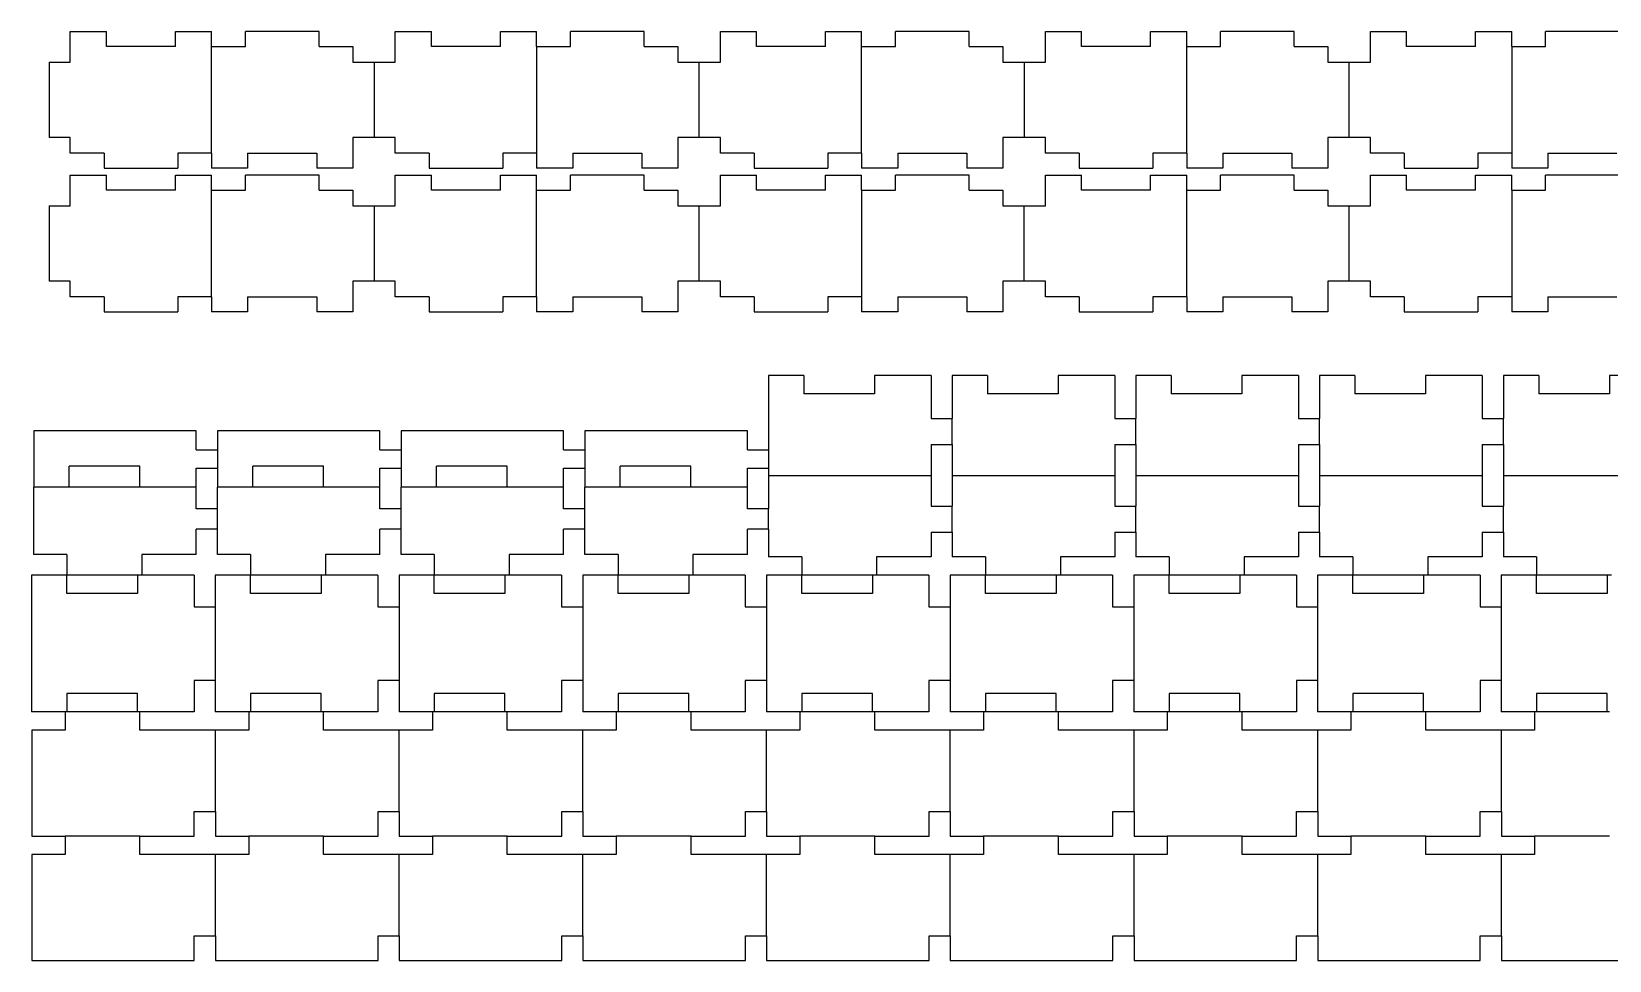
# Model space of a CAD drawing. Extents: x -371 to 97, y -273 to 225.
# Drawn here: x -370.6 to -147.3, y -272.8 to -141.4 of the extents above; entities that cross this region are included whole.
import ezdxf

# ---------------------------------------------------------------- set-up
doc = ezdxf.new("R2010")
doc.units = 0
doc.layers.get('0').update_dxf_attribs({"linetype": 'CONTINUOUS'})

msp = doc.modelspace()

# ---------------------------------------------------------------- linework, layer by layer
for p, q in [((-365.13, -141.39), (-360.03, -141.39)), ((-365.13, -145.73), (-365.13, -141.39)), ((-360.03, -143.48), (-360.03, -141.39)), ((-350.23, -143.48), (-350.23, -141.39)), ((-350.23, -141.39), (-345.13, -141.39)), ((-345.13, -143.48), (-345.13, -141.39)), ((-329.93, -141.39), (-340.33, -141.39)), ((-340.33, -143.48), (-340.33, -141.39)), ((-329.93, -143.48), (-329.93, -141.39)), ((-319.13, -141.39), (-314.03, -141.39)), ((-319.13, -145.73), (-319.13, -141.39)), ((-314.03, -143.48), (-314.03, -141.39)), ((-304.23, -143.48), (-304.23, -141.39)), ((-304.23, -141.39), (-299.13, -141.39)), ((-299.13, -143.48), (-299.13, -141.39)), ((-283.93, -141.39), (-294.33, -141.39)), ((-294.33, -143.48), (-294.33, -141.39)), ((-283.93, -143.48), (-283.93, -141.39)), ((-273.13, -141.39), (-268.03, -141.39)), ((-273.13, -145.73), (-273.13, -141.39)), ((-268.03, -143.48), (-268.03, -141.39)), ((-258.23, -143.48), (-258.23, -141.39)), ((-258.23, -141.39), (-253.13, -141.39)), ((-253.13, -143.48), (-253.13, -141.39)), ((-237.93, -141.39), (-248.33, -141.39)), ((-248.33, -143.48), (-248.33, -141.39)), ((-237.93, -143.48), (-237.93, -141.39)), ((-227.13, -141.39), (-222.03, -141.39)), ((-227.13, -145.73), (-227.13, -141.39)), ((-222.03, -143.48), (-222.03, -141.39)), ((-212.23, -143.48), (-212.23, -141.39)), ((-212.23, -141.39), (-207.13, -141.39)), ((-207.13, -143.48), (-207.13, -141.39)), ((-191.93, -141.39), (-202.33, -141.39)), ((-202.33, -143.48), (-202.33, -141.39)), ((-191.93, -143.48), (-191.93, -141.39)), ((-181.13, -141.39), (-176.03, -141.39)), ((-181.13, -145.73), (-181.13, -141.39)), ((-176.03, -143.48), (-176.03, -141.39)), ((-166.23, -143.48), (-166.23, -141.39)), ((-166.23, -141.39), (-161.13, -141.39)), ((-161.13, -143.48), (-161.13, -141.39)), ((-145.93, -141.39), (-156.33, -141.39)), ((-156.33, -143.48), (-156.33, -141.39)), ((-350.23, -143.48), (-360.03, -143.48)), ((-345.13, -143.48), (-340.33, -143.48)), ((-345.13, -158.61), (-345.13, -143.48)), ((-329.93, -143.48), (-325.13, -143.48)), ((-325.13, -143.48), (-325.13, -145.73)), ((-304.23, -143.48), (-314.03, -143.48)), ((-299.13, -143.48), (-294.33, -143.48)), ((-299.13, -143.48), (-299.13, -158.61)), ((-283.93, -143.48), (-279.13, -143.48)), ((-279.13, -143.48), (-279.13, -145.73)), ((-258.23, -143.48), (-268.03, -143.48)), ((-253.13, -143.48), (-248.33, -143.48)), ((-253.13, -158.61), (-253.13, -143.48)), ((-237.93, -143.48), (-233.13, -143.48)), ((-233.13, -143.48), (-233.13, -145.73)), ((-212.23, -143.48), (-222.03, -143.48)), ((-207.13, -143.48), (-202.33, -143.48)), ((-207.13, -158.61), (-207.13, -143.48)), ((-191.93, -143.48), (-187.13, -143.48)), ((-187.13, -143.48), (-187.13, -145.73)), ((-166.23, -143.48), (-176.03, -143.48)), ((-161.13, -143.48), (-156.33, -143.48)), ((-161.13, -143.48), (-161.13, -158.61)), ((-368.13, -145.73), (-368.13, -156.36)), ((-368.13, -145.73), (-365.13, -145.73)), ((-325.13, -145.73), (-322.13, -145.73)), ((-322.13, -145.73), (-322.13, -156.36)), ((-322.13, -145.73), (-319.13, -145.73)), ((-279.13, -145.73), (-276.13, -145.73)), ((-276.13, -156.36), (-276.13, -145.73)), ((-276.13, -145.73), (-273.13, -145.73)), ((-233.13, -145.73), (-230.13, -145.73)), ((-230.13, -145.73), (-230.13, -156.36)), ((-230.13, -145.73), (-227.13, -145.73)), ((-187.13, -145.73), (-184.13, -145.73)), ((-184.13, -156.36), (-184.13, -145.73)), ((-184.13, -145.73), (-181.13, -145.73)), ((-365.13, -156.36), (-368.13, -156.36)), ((-365.13, -158.61), (-365.13, -156.36)), ((-325.13, -156.36), (-325.13, -160.71)), ((-322.13, -156.36), (-325.13, -156.36)), ((-319.13, -156.36), (-322.13, -156.36)), ((-319.13, -158.61), (-319.13, -156.36)), ((-279.13, -156.36), (-279.13, -160.71)), ((-276.13, -156.36), (-279.13, -156.36)), ((-273.13, -156.36), (-276.13, -156.36)), ((-273.13, -158.61), (-273.13, -156.36)), ((-233.13, -156.36), (-233.13, -160.71)), ((-230.13, -156.36), (-233.13, -156.36)), ((-227.13, -156.36), (-230.13, -156.36)), ((-227.13, -158.61), (-227.13, -156.36)), ((-187.13, -156.36), (-187.13, -160.71)), ((-184.13, -156.36), (-187.13, -156.36)), ((-181.13, -156.36), (-184.13, -156.36)), ((-181.13, -158.61), (-181.13, -156.36)), ((-360.33, -158.61), (-365.13, -158.61)), ((-360.33, -158.61), (-360.33, -160.71)), ((-360.33, -160.71), (-349.93, -160.71)), ((-345.13, -158.61), (-349.93, -158.61)), ((-349.93, -158.61), (-349.93, -160.71)), ((-345.13, -158.61), (-345.13, -160.71)), ((-340.03, -160.71), (-345.13, -160.71)), ((-340.03, -158.61), (-340.03, -160.71)), ((-340.03, -158.61), (-330.23, -158.61)), ((-330.23, -158.61), (-330.23, -160.71)), ((-325.13, -160.71), (-330.23, -160.71)), ((-314.33, -158.61), (-319.13, -158.61)), ((-314.33, -158.61), (-314.33, -160.71)), ((-314.33, -160.71), (-303.93, -160.71)), ((-299.13, -158.61), (-303.93, -158.61)), ((-303.93, -158.61), (-303.93, -160.71)), ((-299.13, -158.61), (-299.13, -160.71)), ((-294.03, -160.71), (-299.13, -160.71)), ((-294.03, -158.61), (-294.03, -160.71)), ((-294.03, -158.61), (-284.23, -158.61)), ((-284.23, -158.61), (-284.23, -160.71)), ((-279.13, -160.71), (-284.23, -160.71)), ((-268.33, -158.61), (-273.13, -158.61)), ((-268.33, -158.61), (-268.33, -160.71)), ((-268.33, -160.71), (-257.93, -160.71)), ((-253.13, -158.61), (-257.93, -158.61)), ((-257.93, -158.61), (-257.93, -160.71)), ((-253.13, -158.61), (-253.13, -160.71)), ((-248.03, -160.71), (-253.13, -160.71)), ((-248.03, -158.61), (-248.03, -160.71)), ((-248.03, -158.61), (-238.23, -158.61)), ((-238.23, -158.61), (-238.23, -160.71)), ((-233.13, -160.71), (-238.23, -160.71)), ((-222.33, -158.61), (-227.13, -158.61)), ((-222.33, -158.61), (-222.33, -160.71)), ((-222.33, -160.71), (-211.93, -160.71)), ((-207.13, -158.61), (-211.93, -158.61)), ((-211.93, -158.61), (-211.93, -160.71)), ((-207.13, -158.61), (-207.13, -160.71)), ((-202.03, -160.71), (-207.13, -160.71)), ((-202.03, -158.61), (-202.03, -160.71)), ((-202.03, -158.61), (-192.23, -158.61)), ((-192.23, -158.61), (-192.23, -160.71)), ((-187.13, -160.71), (-192.23, -160.71)), ((-176.33, -158.61), (-181.13, -158.61)), ((-176.33, -158.61), (-176.33, -160.71)), ((-176.33, -160.71), (-165.93, -160.71)), ((-161.13, -158.61), (-165.93, -158.61)), ((-165.93, -158.61), (-165.93, -160.71)), ((-161.13, -158.61), (-161.13, -160.71)), ((-156.03, -160.71), (-161.13, -160.71)), ((-156.03, -158.61), (-156.03, -160.71)), ((-156.03, -158.61), (-146.23, -158.61)), ((-365.13, -161.71), (-360.03, -161.71)), ((-365.13, -166.05), (-365.13, -161.71)), ((-360.03, -163.8), (-360.03, -161.71)), ((-350.23, -163.8), (-350.23, -161.71)), ((-350.23, -161.71), (-345.13, -161.71)), ((-345.13, -163.8), (-345.13, -161.71)), ((-329.93, -161.71), (-340.33, -161.71)), ((-340.33, -163.8), (-340.33, -161.71)), ((-329.93, -163.8), (-329.93, -161.71)), ((-319.13, -161.71), (-314.03, -161.71)), ((-319.13, -166.05), (-319.13, -161.71)), ((-314.03, -163.8), (-314.03, -161.71)), ((-304.23, -163.8), (-304.23, -161.71)), ((-304.23, -161.71), (-299.13, -161.71)), ((-299.13, -163.8), (-299.13, -161.71)), ((-283.93, -161.71), (-294.33, -161.71)), ((-294.33, -163.8), (-294.33, -161.71)), ((-283.93, -163.8), (-283.93, -161.71)), ((-273.13, -161.71), (-268.03, -161.71)), ((-273.13, -166.05), (-273.13, -161.71)), ((-268.03, -163.8), (-268.03, -161.71)), ((-258.23, -163.8), (-258.23, -161.71)), ((-258.23, -161.71), (-253.13, -161.71)), ((-253.13, -163.8), (-253.13, -161.71)), ((-237.93, -161.71), (-248.33, -161.71)), ((-248.33, -163.8), (-248.33, -161.71)), ((-237.93, -163.8), (-237.93, -161.71)), ((-227.13, -161.71), (-222.03, -161.71)), ((-227.13, -166.05), (-227.13, -161.71)), ((-222.03, -163.8), (-222.03, -161.71)), ((-212.23, -163.8), (-212.23, -161.71)), ((-212.23, -161.71), (-207.13, -161.71)), ((-207.13, -163.8), (-207.13, -161.71)), ((-191.93, -161.71), (-202.33, -161.71)), ((-202.33, -163.8), (-202.33, -161.71)), ((-191.93, -163.8), (-191.93, -161.71)), ((-181.13, -161.71), (-176.03, -161.71)), ((-181.13, -166.05), (-181.13, -161.71)), ((-176.03, -163.8), (-176.03, -161.71)), ((-166.23, -163.8), (-166.23, -161.71)), ((-166.23, -161.71), (-161.13, -161.71)), ((-161.13, -163.8), (-161.13, -161.71)), ((-145.93, -161.71), (-156.33, -161.71)), ((-156.33, -163.8), (-156.33, -161.71)), ((-350.23, -163.8), (-360.03, -163.8)), ((-345.13, -163.8), (-340.33, -163.8)), ((-345.13, -178.93), (-345.13, -163.8)), ((-329.93, -163.8), (-325.13, -163.8)), ((-325.13, -163.8), (-325.13, -166.05)), ((-304.23, -163.8), (-314.03, -163.8)), ((-299.13, -163.8), (-294.33, -163.8)), ((-299.13, -178.93), (-299.13, -163.8)), ((-283.93, -163.8), (-279.13, -163.8)), ((-279.13, -163.8), (-279.13, -166.05)), ((-258.23, -163.8), (-268.03, -163.8)), ((-253.13, -163.8), (-248.33, -163.8)), ((-253.13, -163.8), (-253.13, -178.93)), ((-237.93, -163.8), (-233.13, -163.8)), ((-233.13, -163.8), (-233.13, -166.05)), ((-212.23, -163.8), (-222.03, -163.8)), ((-207.13, -163.8), (-202.33, -163.8)), ((-207.13, -178.93), (-207.13, -163.8)), ((-191.93, -163.8), (-187.13, -163.8)), ((-187.13, -163.8), (-187.13, -166.05)), ((-166.23, -163.8), (-176.03, -163.8)), ((-161.13, -163.8), (-156.33, -163.8)), ((-161.13, -163.8), (-161.13, -178.93)), ((-368.13, -166.05), (-368.13, -176.68)), ((-368.13, -166.05), (-365.13, -166.05)), ((-325.13, -166.05), (-322.13, -166.05)), ((-322.13, -166.05), (-322.13, -176.68)), ((-322.13, -166.05), (-319.13, -166.05)), ((-279.13, -166.05), (-276.13, -166.05)), ((-276.13, -176.68), (-276.13, -166.05)), ((-276.13, -166.05), (-273.13, -166.05)), ((-233.13, -166.05), (-230.13, -166.05)), ((-230.13, -176.68), (-230.13, -166.05)), ((-230.13, -166.05), (-227.13, -166.05)), ((-187.13, -166.05), (-184.13, -166.05)), ((-184.13, -176.68), (-184.13, -166.05)), ((-184.13, -166.05), (-181.13, -166.05)), ((-365.13, -176.68), (-368.13, -176.68)), ((-365.13, -178.93), (-365.13, -176.68)), ((-325.13, -176.68), (-325.13, -181.03)), ((-322.13, -176.68), (-325.13, -176.68)), ((-319.13, -176.68), (-322.13, -176.68)), ((-319.13, -178.93), (-319.13, -176.68)), ((-279.13, -176.68), (-279.13, -181.03)), ((-276.13, -176.68), (-279.13, -176.68)), ((-273.13, -176.68), (-276.13, -176.68)), ((-273.13, -178.93), (-273.13, -176.68)), ((-233.13, -176.68), (-233.13, -181.03)), ((-230.13, -176.68), (-233.13, -176.68)), ((-227.13, -176.68), (-230.13, -176.68)), ((-227.13, -178.93), (-227.13, -176.68)), ((-187.13, -176.68), (-187.13, -181.03)), ((-184.13, -176.68), (-187.13, -176.68)), ((-181.13, -176.68), (-184.13, -176.68)), ((-181.13, -178.93), (-181.13, -176.68)), ((-360.33, -178.93), (-365.13, -178.93)), ((-360.33, -178.93), (-360.33, -181.03)), ((-345.13, -178.93), (-349.93, -178.93)), ((-349.93, -178.93), (-349.93, -181.03)), ((-345.13, -178.93), (-345.13, -181.03)), ((-340.03, -178.93), (-340.03, -181.03)), ((-340.03, -178.93), (-330.23, -178.93)), ((-330.23, -178.93), (-330.23, -181.03)), ((-314.33, -178.93), (-319.13, -178.93)), ((-314.33, -178.93), (-314.33, -181.03)), ((-299.13, -178.93), (-303.93, -178.93)), ((-303.93, -178.93), (-303.93, -181.03)), ((-299.13, -178.93), (-299.13, -181.03)), ((-294.03, -178.93), (-294.03, -181.03)), ((-294.03, -178.93), (-284.23, -178.93)), ((-284.23, -178.93), (-284.23, -181.03)), ((-268.33, -178.93), (-273.13, -178.93)), ((-268.33, -178.93), (-268.33, -181.03)), ((-253.13, -178.93), (-257.93, -178.93)), ((-257.93, -178.93), (-257.93, -181.03)), ((-253.13, -178.93), (-253.13, -181.03)), ((-248.03, -178.93), (-248.03, -181.03)), ((-248.03, -178.93), (-238.23, -178.93)), ((-238.23, -178.93), (-238.23, -181.03)), ((-222.33, -178.93), (-227.13, -178.93)), ((-222.33, -178.93), (-222.33, -181.03)), ((-207.13, -178.93), (-211.93, -178.93)), ((-211.93, -178.93), (-211.93, -181.03)), ((-207.13, -178.93), (-207.13, -181.03)), ((-202.03, -178.93), (-202.03, -181.03)), ((-202.03, -178.93), (-192.23, -178.93)), ((-192.23, -178.93), (-192.23, -181.03)), ((-176.33, -178.93), (-181.13, -178.93)), ((-176.33, -178.93), (-176.33, -181.03)), ((-161.13, -178.93), (-165.93, -178.93)), ((-165.93, -178.93), (-165.93, -181.03)), ((-161.13, -178.93), (-161.13, -181.03)), ((-156.03, -178.93), (-156.03, -181.03)), ((-156.03, -178.93), (-146.23, -178.93)), ((-360.33, -181.03), (-349.93, -181.03)), ((-340.03, -181.03), (-345.13, -181.03)), ((-325.13, -181.03), (-330.23, -181.03)), ((-314.33, -181.03), (-303.93, -181.03)), ((-294.03, -181.03), (-299.13, -181.03)), ((-279.13, -181.03), (-284.23, -181.03)), ((-268.33, -181.03), (-257.93, -181.03)), ((-248.03, -181.03), (-253.13, -181.03)), ((-233.13, -181.03), (-238.23, -181.03)), ((-222.33, -181.03), (-211.93, -181.03)), ((-202.03, -181.03), (-207.13, -181.03)), ((-187.13, -181.03), (-192.23, -181.03)), ((-176.33, -181.03), (-165.93, -181.03)), ((-156.03, -181.03), (-161.13, -181.03)), ((-261.31, -190.05), (-266.31, -190.05)), ((-266.31, -190.05), (-266.31, -200.56)), ((-261.31, -190.05), (-261.31, -192.65)), ((-243.31, -190.05), (-251.31, -190.05)), ((-251.31, -190.05), (-251.31, -192.65)), ((-243.31, -190.05), (-243.31, -196.13)), ((-235.31, -190.05), (-240.31, -190.05)), ((-240.31, -190.05), (-240.31, -196.13)), ((-235.31, -190.05), (-235.31, -192.65)), ((-217.31, -190.05), (-225.31, -190.05)), ((-225.31, -190.05), (-225.31, -192.65)), ((-217.31, -190.05), (-217.31, -196.13)), ((-209.31, -190.05), (-214.31, -190.05)), ((-214.31, -190.05), (-214.31, -196.13)), ((-209.31, -190.05), (-209.31, -192.65)), ((-191.31, -190.05), (-199.31, -190.05)), ((-199.31, -190.05), (-199.31, -192.65)), ((-191.31, -190.05), (-191.31, -196.13)), ((-183.31, -190.05), (-188.31, -190.05)), ((-188.31, -190.05), (-188.31, -196.13)), ((-183.31, -190.05), (-183.31, -192.65)), ((-165.31, -190.05), (-173.31, -190.05)), ((-173.31, -190.05), (-173.31, -192.65)), ((-165.31, -190.05), (-165.31, -196.13)), ((-157.31, -190.05), (-162.31, -190.05)), ((-162.31, -190.05), (-162.31, -196.13)), ((-157.31, -190.05), (-157.31, -192.65)), ((-139.31, -190.05), (-147.31, -190.05)), ((-147.31, -190.05), (-147.31, -192.65)), ((-251.31, -192.65), (-261.31, -192.65)), ((-225.31, -192.65), (-235.31, -192.65)), ((-199.31, -192.65), (-209.31, -192.65)), ((-173.31, -192.65), (-183.31, -192.65)), ((-147.31, -192.65), (-157.31, -192.65)), ((-243.31, -196.13), (-240.31, -196.13)), ((-240.31, -199.82), (-240.31, -196.13)), ((-217.31, -196.13), (-214.31, -196.13)), ((-214.31, -199.82), (-214.31, -196.13)), ((-191.31, -196.13), (-188.31, -196.13)), ((-188.31, -199.82), (-188.31, -196.13)), ((-165.31, -196.13), (-162.31, -196.13)), ((-162.31, -199.82), (-162.31, -196.13)), ((-347.31, -197.88), (-370.31, -197.88)), ((-370.31, -197.88), (-370.31, -205.83)), ((-347.31, -200.56), (-347.31, -197.88)), ((-321.31, -197.88), (-344.31, -197.88)), ((-344.31, -197.88), (-344.31, -200.56)), ((-321.31, -200.56), (-321.31, -197.88)), ((-295.31, -197.88), (-318.31, -197.88)), ((-318.31, -197.88), (-318.31, -200.56)), ((-295.31, -200.56), (-295.31, -197.88)), ((-269.31, -197.88), (-292.31, -197.88)), ((-292.31, -197.88), (-292.31, -200.56)), ((-269.31, -200.56), (-269.31, -197.88)), ((-347.31, -200.56), (-344.31, -200.56)), ((-344.31, -200.56), (-344.31, -203.15)), ((-321.31, -200.56), (-318.31, -200.56)), ((-318.31, -200.56), (-318.31, -203.15)), ((-295.31, -200.56), (-292.31, -200.56)), ((-292.31, -200.56), (-292.31, -203.15)), ((-269.31, -200.56), (-266.31, -200.56)), ((-266.31, -200.56), (-266.31, -203.15)), ((-243.31, -199.82), (-243.31, -204.17)), ((-243.31, -199.82), (-240.31, -199.82)), ((-240.31, -199.82), (-240.31, -204.17)), ((-217.31, -199.82), (-217.31, -204.17)), ((-217.31, -199.82), (-214.31, -199.82)), ((-214.31, -199.82), (-214.31, -204.17)), ((-191.31, -199.82), (-191.31, -204.17)), ((-191.31, -199.82), (-188.31, -199.82)), ((-188.31, -199.82), (-188.31, -204.17)), ((-165.31, -199.82), (-165.31, -204.17)), ((-165.31, -199.82), (-162.31, -199.82)), ((-162.31, -199.82), (-162.31, -204.17)), ((-355.31, -202.86), (-365.31, -202.86)), ((-365.31, -205.83), (-365.31, -202.86)), ((-355.31, -205.83), (-355.31, -202.86)), ((-347.31, -205.83), (-347.31, -203.15)), ((-347.31, -203.15), (-344.31, -203.15)), ((-344.31, -203.15), (-344.31, -205.83)), ((-329.31, -202.86), (-339.31, -202.86)), ((-339.31, -205.83), (-339.31, -202.86)), ((-329.31, -205.83), (-329.31, -202.86)), ((-321.31, -205.83), (-321.31, -203.15)), ((-321.31, -203.15), (-318.31, -203.15)), ((-318.31, -203.15), (-318.31, -205.83)), ((-303.31, -202.86), (-313.31, -202.86)), ((-313.31, -205.83), (-313.31, -202.86)), ((-303.31, -205.83), (-303.31, -202.86)), ((-295.31, -205.83), (-295.31, -203.15)), ((-295.31, -203.15), (-292.31, -203.15)), ((-292.31, -203.15), (-292.31, -205.83)), ((-277.31, -202.86), (-287.31, -202.86)), ((-287.31, -205.83), (-287.31, -202.86)), ((-277.31, -205.83), (-277.31, -202.86)), ((-269.31, -205.83), (-269.31, -203.15)), ((-269.31, -203.15), (-266.31, -203.15)), ((-266.31, -203.15), (-266.31, -204.17)), ((-266.31, -204.17), (-266.31, -208.91)), ((-266.31, -204.17), (-243.31, -204.17)), ((-243.31, -204.17), (-243.31, -208.52)), ((-240.31, -204.17), (-240.31, -208.52)), ((-240.31, -204.17), (-217.31, -204.17)), ((-217.31, -204.17), (-217.31, -208.52)), ((-214.31, -204.17), (-214.31, -208.52)), ((-214.31, -204.17), (-191.31, -204.17)), ((-191.31, -204.17), (-191.31, -208.52)), ((-188.31, -204.17), (-188.31, -208.52)), ((-188.31, -204.17), (-165.31, -204.17)), ((-165.31, -204.17), (-165.31, -208.52)), ((-162.31, -204.17), (-162.31, -208.52)), ((-162.31, -204.17), (-139.31, -204.17)), ((-365.31, -205.83), (-370.31, -205.83)), ((-370.31, -215.35), (-370.31, -205.83)), ((-355.31, -205.83), (-365.31, -205.83)), ((-347.31, -205.83), (-355.31, -205.83)), ((-347.31, -208.91), (-347.31, -205.83)), ((-339.31, -205.83), (-344.31, -205.83)), ((-344.31, -208.91), (-344.31, -205.83)), ((-329.31, -205.83), (-339.31, -205.83)), ((-321.31, -205.83), (-329.31, -205.83)), ((-321.31, -208.91), (-321.31, -205.83)), ((-313.31, -205.83), (-318.31, -205.83)), ((-318.31, -208.91), (-318.31, -205.83)), ((-303.31, -205.83), (-313.31, -205.83)), ((-295.31, -205.83), (-303.31, -205.83)), ((-295.31, -208.91), (-295.31, -205.83)), ((-287.31, -205.83), (-292.31, -205.83)), ((-292.31, -208.91), (-292.31, -205.83)), ((-277.31, -205.83), (-287.31, -205.83)), ((-269.31, -205.83), (-277.31, -205.83)), ((-269.31, -208.91), (-269.31, -205.83)), ((-344.31, -208.91), (-347.31, -208.91)), ((-344.31, -211.77), (-344.31, -208.91)), ((-318.31, -208.91), (-321.31, -208.91)), ((-318.31, -211.77), (-318.31, -208.91)), ((-292.31, -208.91), (-295.31, -208.91)), ((-292.31, -211.77), (-292.31, -208.91)), ((-266.31, -208.91), (-269.31, -208.91)), ((-266.31, -211.77), (-266.31, -208.91)), ((-243.31, -208.52), (-240.31, -208.52)), ((-240.31, -212.22), (-240.31, -208.52)), ((-217.31, -208.52), (-214.31, -208.52)), ((-214.31, -212.22), (-214.31, -208.52)), ((-191.31, -208.52), (-188.31, -208.52)), ((-188.31, -212.22), (-188.31, -208.52)), ((-165.31, -208.52), (-162.31, -208.52)), ((-162.31, -212.22), (-162.31, -208.52)), ((-344.31, -211.77), (-347.31, -211.77)), ((-347.31, -215.35), (-347.31, -211.77)), ((-344.31, -215.35), (-344.31, -211.77)), ((-318.31, -211.77), (-321.31, -211.77)), ((-321.31, -215.35), (-321.31, -211.77)), ((-318.31, -215.35), (-318.31, -211.77)), ((-292.31, -211.77), (-295.31, -211.77)), ((-295.31, -215.35), (-295.31, -211.77)), ((-292.31, -215.35), (-292.31, -211.77)), ((-266.31, -211.77), (-269.31, -211.77)), ((-269.31, -215.35), (-269.31, -211.77)), ((-266.31, -211.77), (-266.31, -215.7)), ((-243.31, -212.22), (-240.31, -212.22)), ((-243.31, -212.22), (-243.31, -215.7)), ((-240.31, -212.22), (-240.31, -215.7)), ((-217.31, -212.22), (-214.31, -212.22)), ((-217.31, -212.22), (-217.31, -215.7)), ((-214.31, -212.22), (-214.31, -215.7)), ((-191.31, -212.22), (-188.31, -212.22)), ((-191.31, -212.22), (-191.31, -215.7)), ((-188.31, -212.22), (-188.31, -215.7)), ((-165.31, -212.22), (-162.31, -212.22)), ((-165.31, -212.22), (-165.31, -215.7)), ((-162.31, -212.22), (-162.31, -215.7)), ((-365.61, -215.35), (-370.31, -215.35)), ((-365.61, -215.35), (-365.61, -218.3)), ((-347.31, -215.35), (-355.01, -215.35)), ((-355.01, -215.35), (-355.01, -218.3)), ((-339.61, -215.35), (-344.31, -215.35)), ((-339.61, -215.35), (-339.61, -218.3)), ((-321.31, -215.35), (-329.01, -215.35)), ((-329.01, -215.35), (-329.01, -218.3)), ((-313.61, -215.35), (-318.31, -215.35)), ((-313.61, -215.35), (-313.61, -218.3)), ((-295.31, -215.35), (-303.01, -215.35)), ((-303.01, -215.35), (-303.01, -218.3)), ((-287.61, -215.35), (-292.31, -215.35)), ((-287.61, -215.35), (-287.61, -218.3)), ((-269.31, -215.35), (-277.01, -215.35)), ((-277.01, -215.35), (-277.01, -218.3)), ((-261.61, -215.7), (-266.31, -215.7)), ((-261.61, -215.7), (-261.61, -218.3)), ((-243.31, -215.7), (-251.01, -215.7)), ((-251.01, -215.7), (-251.01, -218.3)), ((-235.61, -215.7), (-240.31, -215.7)), ((-235.61, -215.7), (-235.61, -218.3)), ((-217.31, -215.7), (-225.01, -215.7)), ((-225.01, -215.7), (-225.01, -218.3)), ((-209.61, -215.7), (-214.31, -215.7)), ((-209.61, -215.7), (-209.61, -218.3)), ((-191.31, -215.7), (-199.01, -215.7)), ((-199.01, -215.7), (-199.01, -218.3)), ((-183.61, -215.7), (-188.31, -215.7)), ((-183.61, -215.7), (-183.61, -218.3)), ((-165.31, -215.7), (-173.01, -215.7)), ((-173.01, -215.7), (-173.01, -218.3)), ((-157.61, -215.7), (-162.31, -215.7)), ((-157.61, -215.7), (-157.61, -218.3)), ((-365.61, -218.3), (-370.61, -218.3)), ((-370.61, -218.3), (-370.61, -237.62)), ((-365.61, -220.9), (-365.61, -218.3)), ((-355.61, -218.3), (-365.61, -218.3)), ((-355.61, -218.3), (-355.61, -220.9)), ((-355.01, -218.3), (-355.61, -218.3)), ((-347.61, -218.3), (-355.01, -218.3)), ((-347.61, -218.3), (-347.61, -222.75)), ((-339.61, -218.3), (-344.61, -218.3)), ((-344.61, -218.3), (-344.61, -222.75)), ((-339.61, -220.9), (-339.61, -218.3)), ((-329.61, -218.3), (-339.61, -218.3)), ((-329.61, -218.3), (-329.61, -220.9)), ((-329.01, -218.3), (-329.61, -218.3)), ((-321.61, -218.3), (-329.01, -218.3)), ((-321.61, -218.3), (-321.61, -222.75)), ((-313.61, -218.3), (-318.61, -218.3)), ((-318.61, -218.3), (-318.61, -222.75)), ((-313.61, -220.9), (-313.61, -218.3)), ((-303.61, -218.3), (-313.61, -218.3)), ((-303.61, -218.3), (-303.61, -220.9)), ((-303.01, -218.3), (-303.61, -218.3)), ((-295.61, -218.3), (-303.01, -218.3)), ((-295.61, -218.3), (-295.61, -222.75)), ((-287.61, -218.3), (-292.61, -218.3)), ((-292.61, -218.3), (-292.61, -222.75)), ((-287.61, -220.9), (-287.61, -218.3)), ((-277.61, -218.3), (-287.61, -218.3)), ((-277.61, -218.3), (-277.61, -220.9)), ((-277.01, -218.3), (-277.61, -218.3)), ((-269.61, -218.3), (-277.01, -218.3)), ((-269.61, -218.3), (-269.61, -222.75)), ((-261.61, -218.3), (-266.61, -218.3)), ((-266.61, -218.3), (-266.61, -222.75)), ((-261.61, -220.9), (-261.61, -218.3)), ((-251.61, -218.3), (-261.61, -218.3)), ((-251.61, -218.3), (-251.61, -220.9)), ((-251.01, -218.3), (-251.61, -218.3)), ((-243.61, -218.3), (-251.01, -218.3)), ((-243.61, -218.3), (-243.61, -222.75)), ((-235.61, -218.3), (-240.61, -218.3)), ((-240.61, -218.3), (-240.61, -222.75)), ((-235.61, -220.9), (-235.61, -218.3)), ((-225.61, -218.3), (-235.61, -218.3)), ((-225.61, -218.3), (-225.61, -220.9)), ((-225.01, -218.3), (-225.61, -218.3)), ((-217.61, -218.3), (-225.01, -218.3)), ((-217.61, -218.3), (-217.61, -222.75)), ((-209.61, -218.3), (-214.61, -218.3)), ((-214.61, -218.3), (-214.61, -222.75)), ((-209.61, -220.9), (-209.61, -218.3)), ((-199.61, -218.3), (-209.61, -218.3)), ((-199.61, -218.3), (-199.61, -220.9)), ((-199.01, -218.3), (-199.61, -218.3)), ((-191.61, -218.3), (-199.01, -218.3)), ((-191.61, -218.3), (-191.61, -222.75)), ((-183.61, -218.3), (-188.61, -218.3)), ((-188.61, -218.3), (-188.61, -222.75)), ((-183.61, -220.9), (-183.61, -218.3)), ((-173.61, -218.3), (-183.61, -218.3)), ((-173.61, -218.3), (-173.61, -220.9)), ((-173.01, -218.3), (-173.61, -218.3)), ((-165.61, -218.3), (-173.01, -218.3)), ((-165.61, -218.3), (-165.61, -222.75)), ((-157.61, -218.3), (-162.61, -218.3)), ((-162.61, -218.3), (-162.61, -222.75)), ((-157.61, -220.9), (-157.61, -218.3)), ((-147.61, -218.3), (-157.61, -218.3)), ((-147.61, -218.3), (-147.61, -220.9)), ((-147.01, -218.3), (-147.61, -218.3)), ((-355.61, -220.9), (-365.61, -220.9)), ((-329.61, -220.9), (-339.61, -220.9)), ((-303.61, -220.9), (-313.61, -220.9)), ((-277.61, -220.9), (-287.61, -220.9)), ((-251.61, -220.9), (-261.61, -220.9)), ((-225.61, -220.9), (-235.61, -220.9)), ((-199.61, -220.9), (-209.61, -220.9)), ((-173.61, -220.9), (-183.61, -220.9)), ((-147.61, -220.9), (-157.61, -220.9)), ((-347.61, -222.75), (-344.61, -222.75)), ((-344.61, -222.75), (-344.61, -233.18)), ((-321.61, -222.75), (-318.61, -222.75)), ((-318.61, -222.75), (-318.61, -233.18)), ((-295.61, -222.75), (-292.61, -222.75)), ((-292.61, -222.75), (-292.61, -233.18)), ((-269.61, -222.75), (-266.61, -222.75)), ((-266.61, -222.75), (-266.61, -233.18)), ((-243.61, -222.75), (-240.61, -222.75)), ((-240.61, -222.75), (-240.61, -233.18)), ((-217.61, -222.75), (-214.61, -222.75)), ((-214.61, -222.75), (-214.61, -233.18)), ((-191.61, -222.75), (-188.61, -222.75)), ((-188.61, -222.75), (-188.61, -233.18)), ((-165.61, -222.75), (-162.61, -222.75)), ((-162.61, -222.75), (-162.61, -233.18)), ((-344.61, -233.18), (-347.61, -233.18)), ((-347.61, -233.18), (-347.61, -237.62)), ((-344.61, -233.18), (-344.61, -237.62)), ((-318.61, -233.18), (-321.61, -233.18)), ((-321.61, -233.18), (-321.61, -237.62)), ((-318.61, -233.18), (-318.61, -237.62)), ((-292.61, -233.18), (-295.61, -233.18)), ((-295.61, -233.18), (-295.61, -237.62)), ((-292.61, -233.18), (-292.61, -237.62)), ((-266.61, -233.18), (-269.61, -233.18)), ((-269.61, -233.18), (-269.61, -237.62)), ((-266.61, -233.18), (-266.61, -237.62)), ((-240.61, -233.18), (-243.61, -233.18)), ((-243.61, -233.18), (-243.61, -237.62)), ((-240.61, -233.18), (-240.61, -237.62)), ((-214.61, -233.18), (-217.61, -233.18)), ((-217.61, -233.18), (-217.61, -237.62)), ((-214.61, -233.18), (-214.61, -237.62)), ((-188.61, -233.18), (-191.61, -233.18)), ((-191.61, -233.18), (-191.61, -237.62)), ((-188.61, -233.18), (-188.61, -237.62)), ((-162.61, -233.18), (-165.61, -233.18)), ((-165.61, -233.18), (-165.61, -237.62)), ((-162.61, -233.18), (-162.61, -237.62)), ((-365.61, -235.02), (-365.61, -237.62)), ((-355.61, -235.02), (-365.61, -235.02)), ((-355.61, -237.62), (-355.61, -235.02)), ((-339.61, -235.02), (-339.61, -237.62)), ((-329.61, -235.02), (-339.61, -235.02)), ((-329.61, -237.62), (-329.61, -235.02)), ((-313.61, -235.02), (-313.61, -237.62)), ((-303.61, -235.02), (-313.61, -235.02)), ((-303.61, -237.62), (-303.61, -235.02)), ((-287.61, -235.02), (-287.61, -237.62)), ((-277.61, -235.02), (-287.61, -235.02)), ((-277.61, -237.62), (-277.61, -235.02)), ((-261.61, -235.02), (-261.61, -237.62)), ((-251.61, -235.02), (-261.61, -235.02)), ((-251.61, -237.62), (-251.61, -235.02)), ((-235.61, -235.02), (-235.61, -237.62)), ((-225.61, -235.02), (-235.61, -235.02)), ((-225.61, -237.62), (-225.61, -235.02)), ((-209.61, -235.02), (-209.61, -237.62)), ((-199.61, -235.02), (-209.61, -235.02)), ((-199.61, -237.62), (-199.61, -235.02)), ((-183.61, -235.02), (-183.61, -237.62)), ((-173.61, -235.02), (-183.61, -235.02)), ((-173.61, -237.62), (-173.61, -235.02)), ((-157.61, -235.02), (-157.61, -237.62)), ((-147.61, -235.02), (-157.61, -235.02)), ((-147.61, -237.62), (-147.61, -235.02)), ((-365.88, -237.62), (-370.61, -237.62)), ((-365.88, -237.62), (-365.88, -240.22)), ((-365.61, -237.62), (-365.88, -237.62)), ((-355.61, -237.62), (-365.61, -237.62)), ((-355.28, -237.62), (-355.61, -237.62)), ((-355.28, -240.22), (-355.28, -237.62)), ((-347.61, -237.62), (-355.28, -237.62)), ((-339.88, -237.62), (-344.61, -237.62)), ((-339.88, -237.62), (-339.88, -240.22)), ((-339.61, -237.62), (-339.88, -237.62)), ((-329.61, -237.62), (-339.61, -237.62)), ((-329.28, -237.62), (-329.61, -237.62)), ((-329.28, -240.22), (-329.28, -237.62)), ((-321.61, -237.62), (-329.28, -237.62)), ((-313.88, -237.62), (-318.61, -237.62)), ((-313.88, -237.62), (-313.88, -240.22)), ((-313.61, -237.62), (-313.88, -237.62)), ((-303.61, -237.62), (-313.61, -237.62)), ((-303.28, -237.62), (-303.61, -237.62)), ((-303.28, -240.22), (-303.28, -237.62)), ((-295.61, -237.62), (-303.28, -237.62)), ((-287.88, -237.62), (-292.61, -237.62)), ((-287.88, -237.62), (-287.88, -240.22)), ((-287.61, -237.62), (-287.88, -237.62)), ((-277.61, -237.62), (-287.61, -237.62)), ((-277.28, -237.62), (-277.61, -237.62)), ((-277.28, -240.22), (-277.28, -237.62)), ((-269.61, -237.62), (-277.28, -237.62)), ((-261.88, -237.62), (-266.61, -237.62)), ((-261.88, -237.62), (-261.88, -240.22)), ((-261.61, -237.62), (-261.88, -237.62)), ((-251.61, -237.62), (-261.61, -237.62)), ((-251.28, -237.62), (-251.61, -237.62)), ((-251.28, -240.22), (-251.28, -237.62)), ((-243.61, -237.62), (-251.28, -237.62)), ((-235.88, -237.62), (-240.61, -237.62)), ((-235.88, -237.62), (-235.88, -240.22)), ((-235.61, -237.62), (-235.88, -237.62)), ((-225.61, -237.62), (-235.61, -237.62)), ((-225.28, -237.62), (-225.61, -237.62)), ((-225.28, -240.22), (-225.28, -237.62)), ((-217.61, -237.62), (-225.28, -237.62)), ((-209.88, -237.62), (-214.61, -237.62)), ((-209.88, -237.62), (-209.88, -240.22)), ((-209.61, -237.62), (-209.88, -237.62)), ((-199.61, -237.62), (-209.61, -237.62)), ((-199.28, -237.62), (-199.61, -237.62)), ((-199.28, -240.22), (-199.28, -237.62)), ((-191.61, -237.62), (-199.28, -237.62)), ((-183.88, -237.62), (-188.61, -237.62)), ((-183.88, -237.62), (-183.88, -240.22)), ((-183.61, -237.62), (-183.88, -237.62)), ((-173.61, -237.62), (-183.61, -237.62)), ((-173.28, -237.62), (-173.61, -237.62)), ((-173.28, -240.22), (-173.28, -237.62)), ((-165.61, -237.62), (-173.28, -237.62)), ((-157.88, -237.62), (-162.61, -237.62)), ((-157.88, -237.62), (-157.88, -240.22)), ((-157.61, -237.62), (-157.88, -237.62)), ((-147.61, -237.62), (-157.61, -237.62)), ((-147.28, -237.62), (-147.61, -237.62)), ((-365.88, -240.22), (-370.58, -240.22)), ((-370.58, -240.22), (-370.58, -255.21)), ((-344.58, -240.22), (-355.28, -240.22)), ((-339.88, -240.22), (-344.58, -240.22)), ((-344.58, -251.75), (-344.58, -240.22)), ((-318.58, -240.22), (-329.28, -240.22)), ((-318.58, -251.75), (-318.58, -240.22)), ((-313.88, -240.22), (-318.58, -240.22)), ((-292.58, -240.22), (-303.28, -240.22)), ((-292.58, -251.75), (-292.58, -240.22)), ((-287.88, -240.22), (-292.58, -240.22)), ((-266.58, -240.22), (-277.28, -240.22)), ((-266.58, -251.75), (-266.58, -240.22)), ((-261.88, -240.22), (-266.58, -240.22)), ((-240.58, -240.22), (-251.28, -240.22)), ((-235.88, -240.22), (-240.58, -240.22)), ((-240.58, -251.75), (-240.58, -240.22)), ((-214.58, -240.22), (-225.28, -240.22)), ((-209.88, -240.22), (-214.58, -240.22)), ((-214.58, -251.75), (-214.58, -240.22)), ((-188.58, -240.22), (-199.28, -240.22)), ((-188.58, -251.75), (-188.58, -240.22)), ((-183.88, -240.22), (-188.58, -240.22)), ((-162.58, -240.22), (-173.28, -240.22)), ((-157.88, -240.22), (-162.58, -240.22)), ((-162.58, -251.75), (-162.58, -240.22)), ((-347.58, -251.75), (-344.58, -251.75)), ((-347.58, -255.21), (-347.58, -251.75)), ((-344.58, -251.75), (-344.58, -255.21)), ((-321.58, -251.75), (-318.58, -251.75)), ((-321.58, -255.21), (-321.58, -251.75)), ((-318.58, -251.75), (-318.58, -255.21)), ((-295.58, -251.75), (-292.58, -251.75)), ((-295.58, -255.21), (-295.58, -251.75)), ((-292.58, -251.75), (-292.58, -255.21)), ((-269.58, -251.75), (-266.58, -251.75)), ((-269.58, -255.21), (-269.58, -251.75)), ((-266.58, -251.75), (-266.58, -255.21)), ((-243.58, -251.75), (-240.58, -251.75)), ((-243.58, -255.21), (-243.58, -251.75)), ((-240.58, -251.75), (-240.58, -255.21)), ((-217.58, -251.75), (-214.58, -251.75)), ((-217.58, -255.21), (-217.58, -251.75)), ((-214.58, -251.75), (-214.58, -255.21)), ((-191.58, -251.75), (-188.58, -251.75)), ((-191.58, -255.21), (-191.58, -251.75)), ((-188.58, -251.75), (-188.58, -255.21)), ((-165.58, -251.75), (-162.58, -251.75)), ((-165.58, -255.21), (-165.58, -251.75)), ((-162.58, -251.75), (-162.58, -255.21)), ((-370.58, -255.21), (-365.88, -255.21)), ((-365.88, -255.21), (-365.88, -257.81)), ((-355.28, -255.21), (-365.88, -255.21)), ((-355.28, -257.81), (-355.28, -255.21)), ((-355.28, -255.21), (-347.58, -255.21)), ((-344.58, -255.21), (-339.88, -255.21)), ((-339.88, -255.21), (-339.88, -257.81)), ((-329.28, -255.21), (-339.88, -255.21)), ((-329.28, -257.81), (-329.28, -255.21)), ((-329.28, -255.21), (-321.58, -255.21)), ((-318.58, -255.21), (-313.88, -255.21)), ((-313.88, -255.21), (-313.88, -257.81)), ((-303.28, -255.21), (-313.88, -255.21)), ((-303.28, -257.81), (-303.28, -255.21)), ((-303.28, -255.21), (-295.58, -255.21)), ((-292.58, -255.21), (-287.88, -255.21)), ((-287.88, -255.21), (-287.88, -257.81)), ((-277.28, -255.21), (-287.88, -255.21)), ((-277.28, -257.81), (-277.28, -255.21)), ((-277.28, -255.21), (-269.58, -255.21)), ((-266.58, -255.21), (-261.88, -255.21)), ((-261.88, -255.21), (-261.88, -257.81)), ((-251.28, -255.21), (-261.88, -255.21)), ((-251.28, -257.81), (-251.28, -255.21)), ((-251.28, -255.21), (-243.58, -255.21)), ((-240.58, -255.21), (-235.88, -255.21)), ((-235.88, -255.21), (-235.88, -257.81)), ((-225.28, -255.21), (-235.88, -255.21)), ((-225.28, -257.81), (-225.28, -255.21)), ((-225.28, -255.21), (-217.58, -255.21)), ((-214.58, -255.21), (-209.88, -255.21)), ((-209.88, -255.21), (-209.88, -257.81)), ((-199.28, -255.21), (-209.88, -255.21)), ((-199.28, -257.81), (-199.28, -255.21)), ((-199.28, -255.21), (-191.58, -255.21)), ((-188.58, -255.21), (-183.88, -255.21)), ((-183.88, -255.21), (-183.88, -257.81)), ((-173.28, -255.21), (-183.88, -255.21)), ((-173.28, -257.81), (-173.28, -255.21)), ((-173.28, -255.21), (-165.58, -255.21)), ((-162.58, -255.21), (-157.88, -255.21)), ((-157.88, -255.21), (-157.88, -257.81)), ((-147.28, -255.21), (-157.88, -255.21)), ((-365.88, -257.81), (-370.58, -257.81)), ((-370.58, -257.81), (-370.58, -272.8)), ((-344.58, -257.81), (-355.28, -257.81)), ((-344.58, -269.34), (-344.58, -257.81)), ((-339.88, -257.81), (-344.58, -257.81)), ((-318.58, -257.81), (-329.28, -257.81)), ((-313.88, -257.81), (-318.58, -257.81)), ((-318.58, -269.34), (-318.58, -257.81)), ((-292.58, -257.81), (-303.28, -257.81)), ((-287.88, -257.81), (-292.58, -257.81)), ((-292.58, -269.34), (-292.58, -257.81)), ((-266.58, -257.81), (-277.28, -257.81)), ((-266.58, -269.34), (-266.58, -257.81)), ((-261.88, -257.81), (-266.58, -257.81)), ((-240.58, -257.81), (-251.28, -257.81)), ((-240.58, -269.34), (-240.58, -257.81)), ((-235.88, -257.81), (-240.58, -257.81)), ((-214.58, -257.81), (-225.28, -257.81)), ((-209.88, -257.81), (-214.58, -257.81)), ((-214.58, -269.34), (-214.58, -257.81)), ((-188.58, -257.81), (-199.28, -257.81)), ((-183.88, -257.81), (-188.58, -257.81)), ((-188.58, -269.34), (-188.58, -257.81)), ((-162.58, -257.81), (-173.28, -257.81)), ((-162.58, -269.34), (-162.58, -257.81)), ((-157.88, -257.81), (-162.58, -257.81)), ((-347.58, -269.34), (-344.58, -269.34)), ((-347.58, -272.8), (-347.58, -269.34)), ((-344.58, -269.34), (-344.58, -272.8)), ((-321.58, -269.34), (-318.58, -269.34)), ((-321.58, -272.8), (-321.58, -269.34)), ((-318.58, -269.34), (-318.58, -272.8)), ((-295.58, -269.34), (-292.58, -269.34)), ((-295.58, -272.8), (-295.58, -269.34)), ((-292.58, -269.34), (-292.58, -272.8)), ((-269.58, -269.34), (-266.58, -269.34)), ((-269.58, -272.8), (-269.58, -269.34)), ((-266.58, -269.34), (-266.58, -272.8)), ((-243.58, -269.34), (-240.58, -269.34)), ((-243.58, -272.8), (-243.58, -269.34)), ((-240.58, -269.34), (-240.58, -272.8)), ((-217.58, -269.34), (-214.58, -269.34)), ((-217.58, -272.8), (-217.58, -269.34)), ((-214.58, -269.34), (-214.58, -272.8)), ((-191.58, -269.34), (-188.58, -269.34)), ((-191.58, -272.8), (-191.58, -269.34)), ((-188.58, -269.34), (-188.58, -272.8)), ((-165.58, -269.34), (-162.58, -269.34)), ((-165.58, -272.8), (-165.58, -269.34)), ((-162.58, -269.34), (-162.58, -272.8)), ((-370.58, -272.8), (-347.58, -272.8)), ((-344.58, -272.8), (-321.58, -272.8)), ((-318.58, -272.8), (-295.58, -272.8)), ((-292.58, -272.8), (-269.58, -272.8)), ((-266.58, -272.8), (-243.58, -272.8)), ((-240.58, -272.8), (-217.58, -272.8)), ((-214.58, -272.8), (-191.58, -272.8)), ((-188.58, -272.8), (-165.58, -272.8)), ((-162.58, -272.8), (-139.58, -272.8))]:
    msp.add_line(p, q)

doc.saveas('drawing.dxf')
